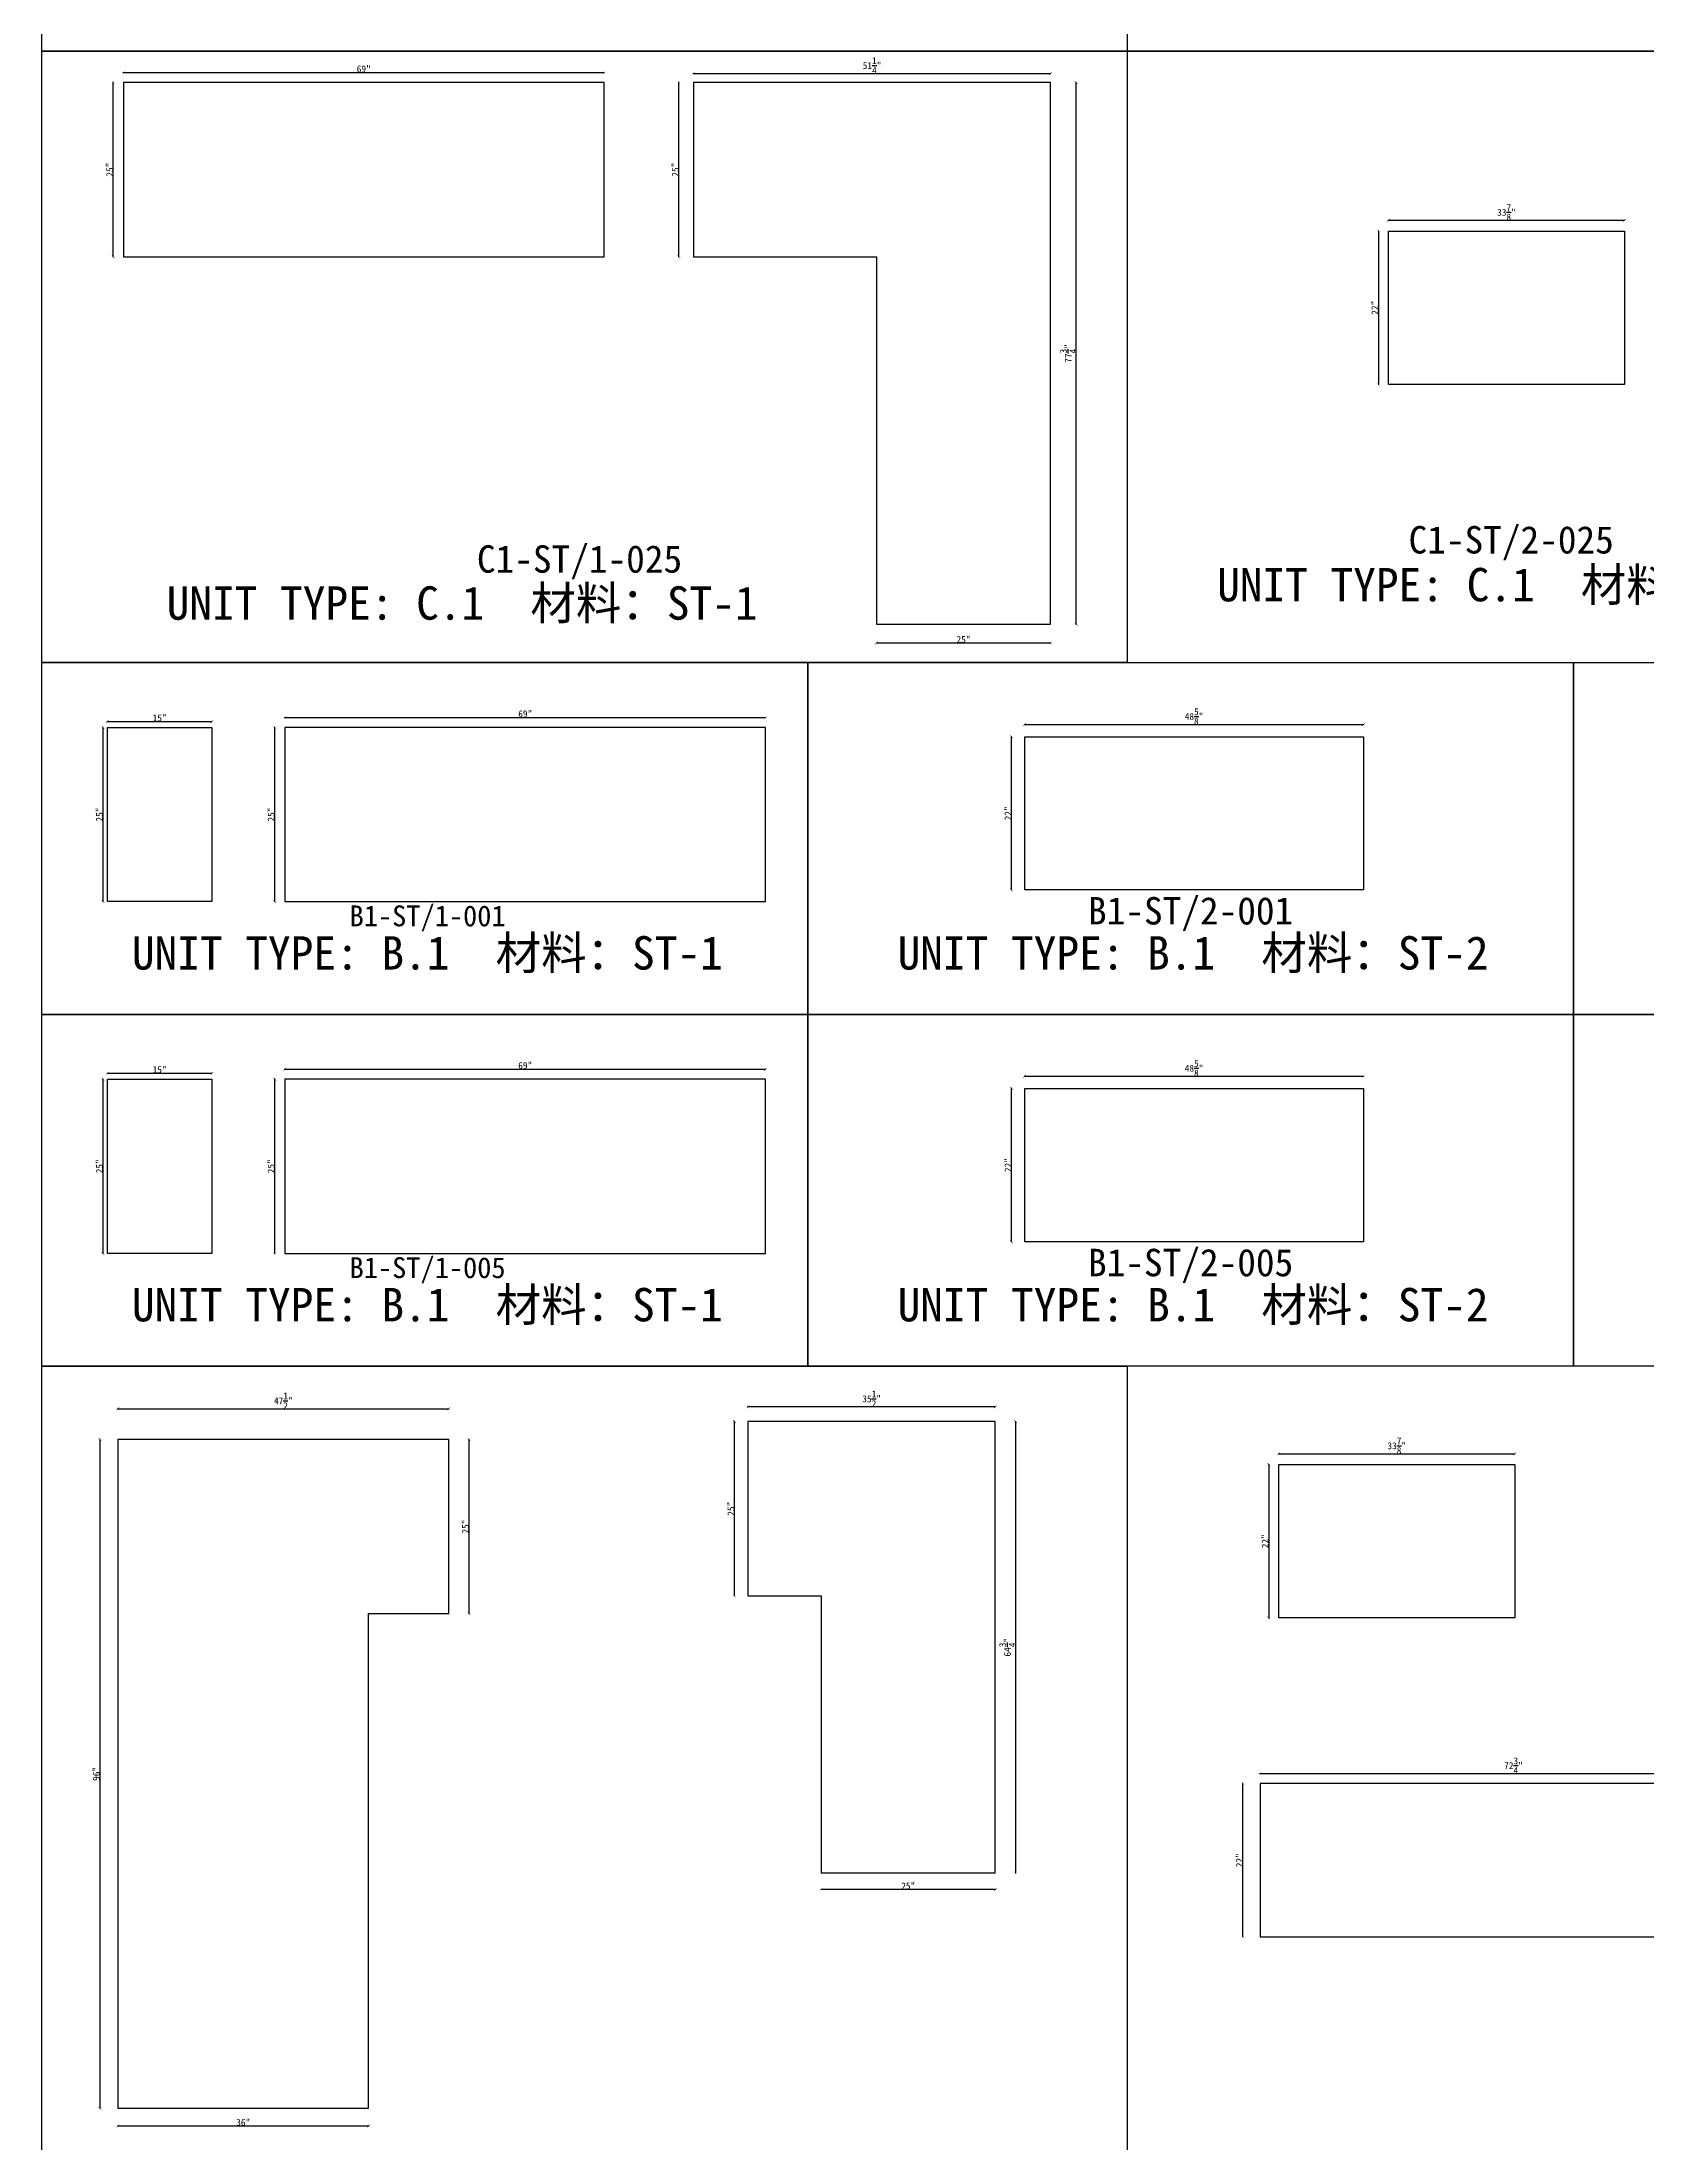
# Model space of a CAD drawing. Header units: millimetres. Extents: x -46966 to 138077, y -48408 to 2116.
# Drawn here: x -20934 to -15086, y -19100 to -11444 of the extents above; entities that cross this region are included whole.
import ezdxf
from ezdxf.enums import TextEntityAlignment as Align

# ---------------------------------------------------------------- set-up
doc = ezdxf.new("R2010")
doc.units = ezdxf.units.MM
doc.layers.add('PART_NUMBER', color=3, linetype='Continuous')
doc.styles.add('样式 1', font='')
doc.styles.get('样式 1').set_extended_font_data('NSimSun')
doc.dimstyles.new('副本 ISO-25', dxfattribs={"dimtxt": 25, "dimasz": 10, "dimexe": 1.5, "dimexo": 0.5, "dimtad": 1, "dimlfac": 0.03937, "dimlunit": 5, "dimtxsty": '样式 1', "dimblk": 'ARCHTICK', "dimcen": 2.5, "dimclrd": 256, "dimclrt": 1, "dimazin": 3, "dimtfac": 1, "dimtmove": 0, "dimatfit": 3, "dimfxlon": 1})

# ---------------------------------------------------------------- blocks, each defined once
blk = doc.blocks.new('_ArchTick')
at = {"color": 0, "linetype": 'ByBlock', "const_width": 0.15}
blk.add_lwpolyline([(-0.5, -0.5), (0.5, 0.5)], dxfattribs=at)
blk = doc.blocks.new('*D460')
at = {"color": 0, "lineweight": -2, "transparency": 16777216}
for p, q in [((-20673, -11592.2), (-20675.5, -11592.2)), ((-20673, -12227.2), (-20675.5, -12227.2))]:
    blk.add_line(p, q, dxfattribs=at)
at = {"lineweight": -2, "transparency": 16777216}
blk.add_line((-20674, -12227.2), (-20674, -11592.2), dxfattribs=at)
at = {"layer": 'Defpoints', "color": 0, "transparency": 16777216}
for p in [(-20674, -11592.2), (-20637, -11592.2), (-20637, -12227.2)]:
    blk.add_point(p, dxfattribs=at)
at = {"lineweight": -2, "transparency": 16777216, "xscale": 10, "yscale": 10, "zscale": 10}
for p, rotation in [((-20674, -11592.2), 90), ((-20674, -12227.2), 270)]:
    blk.add_blockref('_ArchTick', p, dxfattribs=dict(at, rotation=rotation))
at = {"color": 1, "transparency": 16777216, "insert": (-20687.1, -11909.7), "char_height": 25, "attachment_point": 5, "rotation": 90, "style": '样式 1'}
blk.add_mtext('\\A1;25"', dxfattribs=at)
blk = doc.blocks.new('*D461')
at = {"color": 0, "lineweight": -2, "transparency": 16777216}
for p, q in [((-20637, -11556.8), (-20637, -11554.3)), ((-18884.4, -11556.8), (-18884.4, -11554.3))]:
    blk.add_line(p, q, dxfattribs=at)
at = {"lineweight": -2, "transparency": 16777216}
blk.add_line((-20637, -11555.8), (-18884.4, -11555.8), dxfattribs=at)
at = {"layer": 'Defpoints', "color": 0, "transparency": 16777216}
for p in [(-18884.4, -11555.8), (-20637, -11592.2), (-18884.4, -11592.2)]:
    blk.add_point(p, dxfattribs=at)
at = {"lineweight": -2, "transparency": 16777216, "xscale": 10, "yscale": 10, "zscale": 10, "rotation": 180}
blk.add_blockref('_ArchTick', (-20637, -11555.8), dxfattribs=at)
at = {"lineweight": -2, "transparency": 16777216, "xscale": 10, "yscale": 10, "zscale": 10}
blk.add_blockref('_ArchTick', (-18884.4, -11555.8), dxfattribs=at)
at = {"color": 1, "transparency": 16777216, "insert": (-19760.7, -11542.7), "char_height": 25, "attachment_point": 5, "style": '样式 1'}
blk.add_mtext('\\A1;69"', dxfattribs=at)
blk = doc.blocks.new('*D462')
at = {"color": 0, "lineweight": -2, "transparency": 16777216}
for p, q in [((-18558.1, -11560), (-18558.1, -11557.5)), ((-17256.4, -11560), (-17256.4, -11557.5))]:
    blk.add_line(p, q, dxfattribs=at)
at = {"lineweight": -2, "transparency": 16777216}
blk.add_line((-18558.1, -11559), (-17256.4, -11559), dxfattribs=at)
at = {"layer": 'Defpoints', "color": 0, "transparency": 16777216}
for p in [(-17256.4, -11559), (-18558.1, -11592.2), (-17256.4, -11592.2)]:
    blk.add_point(p, dxfattribs=at)
at = {"lineweight": -2, "transparency": 16777216, "xscale": 10, "yscale": 10, "zscale": 10, "rotation": 180}
blk.add_blockref('_ArchTick', (-18558.1, -11559), dxfattribs=at)
at = {"lineweight": -2, "transparency": 16777216, "xscale": 10, "yscale": 10, "zscale": 10}
blk.add_blockref('_ArchTick', (-17256.4, -11559), dxfattribs=at)
at = {"color": 1, "transparency": 16777216, "insert": (-17907.3, -11530), "char_height": 25, "attachment_point": 5, "style": '样式 1'}
blk.add_mtext('\\A1;51{\\H1x;\\S1/4;}"', dxfattribs=at)
blk = doc.blocks.new('*D463')
at = {"color": 0, "lineweight": -2, "transparency": 16777216}
for p, q in [((-18610.6, -11592.2), (-18613.1, -11592.2)), ((-18610.6, -12227.2), (-18613.1, -12227.2))]:
    blk.add_line(p, q, dxfattribs=at)
at = {"lineweight": -2, "transparency": 16777216}
blk.add_line((-18611.6, -12227.2), (-18611.6, -11592.2), dxfattribs=at)
at = {"layer": 'Defpoints', "color": 0, "transparency": 16777216}
for p in [(-18611.6, -11592.2), (-18558.1, -11592.2), (-18558.1, -12227.2)]:
    blk.add_point(p, dxfattribs=at)
at = {"lineweight": -2, "transparency": 16777216, "xscale": 10, "yscale": 10, "zscale": 10}
for p, rotation in [((-18611.6, -11592.2), 90), ((-18611.6, -12227.2), 270)]:
    blk.add_blockref('_ArchTick', p, dxfattribs=dict(at, rotation=rotation))
at = {"color": 1, "transparency": 16777216, "insert": (-18624.7, -11909.7), "char_height": 25, "attachment_point": 5, "rotation": 90, "style": '样式 1'}
blk.add_mtext('\\A1;25"', dxfattribs=at)
blk = doc.blocks.new('*D456')
at = {"color": 0, "lineweight": -2, "transparency": 16777216}
for p, q in [((-17891.4, -13634.4), (-17891.4, -13636.9)), ((-17256.4, -13634.4), (-17256.4, -13636.9))]:
    blk.add_line(p, q, dxfattribs=at)
at = {"lineweight": -2, "transparency": 16777216}
blk.add_line((-17256.4, -13635.4), (-17891.4, -13635.4), dxfattribs=at)
at = {"layer": 'Defpoints', "color": 0, "transparency": 16777216}
for p in [(-17891.4, -13567), (-17256.4, -13567), (-17891.4, -13635.4)]:
    blk.add_point(p, dxfattribs=at)
at = {"lineweight": -2, "transparency": 16777216, "xscale": 10, "yscale": 10, "zscale": 10, "rotation": 180}
blk.add_blockref('_ArchTick', (-17891.4, -13635.4), dxfattribs=at)
at = {"lineweight": -2, "transparency": 16777216, "xscale": 10, "yscale": 10, "zscale": 10}
blk.add_blockref('_ArchTick', (-17256.4, -13635.4), dxfattribs=at)
at = {"color": 1, "transparency": 16777216, "insert": (-17573.9, -13622.3), "char_height": 25, "attachment_point": 5, "style": '样式 1'}
blk.add_mtext('\\A1;25"', dxfattribs=at)
blk = doc.blocks.new('*D457')
at = {"color": 0, "lineweight": -2, "transparency": 16777216}
for p, q in [((-17164.2, -11592.2), (-17161.7, -11592.2)), ((-17164.2, -13567), (-17161.7, -13567))]:
    blk.add_line(p, q, dxfattribs=at)
at = {"lineweight": -2, "transparency": 16777216}
blk.add_line((-17163.2, -13567), (-17163.2, -11592.2), dxfattribs=at)
at = {"layer": 'Defpoints', "color": 0, "transparency": 16777216}
for p in [(-17256.4, -11592.2), (-17163.2, -11592.2), (-17256.4, -13567)]:
    blk.add_point(p, dxfattribs=at)
at = {"lineweight": -2, "transparency": 16777216, "xscale": 10, "yscale": 10, "zscale": 10}
for p, rotation in [((-17163.2, -11592.2), 90), ((-17163.2, -13567), 270)]:
    blk.add_blockref('_ArchTick', p, dxfattribs=dict(at, rotation=rotation))
at = {"color": 1, "transparency": 16777216, "insert": (-17192.3, -12579.6), "char_height": 25, "attachment_point": 5, "rotation": 90, "style": '样式 1'}
blk.add_mtext('\\A1;77{\\H1x;\\S3/4;}"', dxfattribs=at)
blk = doc.blocks.new('*D458')
at = {"color": 0, "lineweight": -2, "transparency": 16777216}
for p, q in [((-16024.5, -12095.3), (-16024.5, -12092.8)), ((-15164.1, -12095.3), (-15164.1, -12092.8))]:
    blk.add_line(p, q, dxfattribs=at)
at = {"lineweight": -2, "transparency": 16777216}
blk.add_line((-16024.5, -12094.3), (-15164.1, -12094.3), dxfattribs=at)
at = {"layer": 'Defpoints', "color": 0, "transparency": 16777216}
for p in [(-15164.1, -12094.3), (-16024.5, -12133.7), (-15164.1, -12133.7)]:
    blk.add_point(p, dxfattribs=at)
at = {"lineweight": -2, "transparency": 16777216, "xscale": 10, "yscale": 10, "zscale": 10, "rotation": 180}
blk.add_blockref('_ArchTick', (-16024.5, -12094.3), dxfattribs=at)
at = {"lineweight": -2, "transparency": 16777216, "xscale": 10, "yscale": 10, "zscale": 10}
blk.add_blockref('_ArchTick', (-15164.1, -12094.3), dxfattribs=at)
at = {"color": 1, "transparency": 16777216, "insert": (-15594.3, -12065.2), "char_height": 25, "attachment_point": 5, "style": '样式 1'}
blk.add_mtext('\\A1;33{\\H1x;\\S7/8;}"', dxfattribs=at)
blk = doc.blocks.new('*D459')
at = {"color": 0, "lineweight": -2, "transparency": 16777216}
for p, q in [((-16060.1, -12133.7), (-16062.6, -12133.7)), ((-16060.1, -12692.5), (-16062.6, -12692.5))]:
    blk.add_line(p, q, dxfattribs=at)
at = {"lineweight": -2, "transparency": 16777216}
blk.add_line((-16061.1, -12133.7), (-16061.1, -12692.5), dxfattribs=at)
at = {"layer": 'Defpoints', "color": 0, "transparency": 16777216}
for p in [(-16024.5, -12133.7), (-16061.1, -12692.5), (-16024.5, -12692.5)]:
    blk.add_point(p, dxfattribs=at)
at = {"lineweight": -2, "transparency": 16777216, "xscale": 10, "yscale": 10, "zscale": 10}
for p, rotation in [((-16061.1, -12133.7), 90), ((-16061.1, -12692.5), 270)]:
    blk.add_blockref('_ArchTick', p, dxfattribs=dict(at, rotation=rotation))
at = {"color": 1, "transparency": 16777216, "insert": (-16074.3, -12413.1), "char_height": 25, "attachment_point": 5, "rotation": 90, "style": '样式 1'}
blk.add_mtext('\\A1;22"', dxfattribs=at)
blk = doc.blocks.new('*D466')
at = {"color": 0, "lineweight": -2, "transparency": 16777216}
for p, q in [((-20710.3, -13943), (-20712.8, -13943)), ((-20710.3, -14578), (-20712.8, -14578))]:
    blk.add_line(p, q, dxfattribs=at)
at = {"lineweight": -2, "transparency": 16777216}
blk.add_line((-20711.3, -14578), (-20711.3, -13943), dxfattribs=at)
at = {"layer": 'Defpoints', "color": 0, "transparency": 16777216}
for p in [(-20711.3, -13943), (-20695.5, -13943), (-20695.5, -14578)]:
    blk.add_point(p, dxfattribs=at)
at = {"lineweight": -2, "transparency": 16777216, "xscale": 10, "yscale": 10, "zscale": 10}
for p, rotation in [((-20711.3, -13943), 90), ((-20711.3, -14578), 270)]:
    blk.add_blockref('_ArchTick', p, dxfattribs=dict(at, rotation=rotation))
at = {"color": 1, "transparency": 16777216, "insert": (-20724.4, -14260.5), "char_height": 25, "attachment_point": 5, "rotation": 90, "style": '样式 1'}
blk.add_mtext('\\A1;25"', dxfattribs=at)
blk = doc.blocks.new('*D467')
at = {"color": 0, "lineweight": -2, "transparency": 16777216}
for p, q in [((-20695.5, -13922.6), (-20695.5, -13920.1)), ((-20314.5, -13922.6), (-20314.5, -13920.1))]:
    blk.add_line(p, q, dxfattribs=at)
at = {"lineweight": -2, "transparency": 16777216}
blk.add_line((-20695.5, -13921.6), (-20314.5, -13921.6), dxfattribs=at)
at = {"layer": 'Defpoints', "color": 0, "transparency": 16777216}
for p in [(-20314.5, -13921.6), (-20695.5, -13943), (-20314.5, -13943)]:
    blk.add_point(p, dxfattribs=at)
at = {"lineweight": -2, "transparency": 16777216, "xscale": 10, "yscale": 10, "zscale": 10, "rotation": 180}
blk.add_blockref('_ArchTick', (-20695.5, -13921.6), dxfattribs=at)
at = {"lineweight": -2, "transparency": 16777216, "xscale": 10, "yscale": 10, "zscale": 10}
blk.add_blockref('_ArchTick', (-20314.5, -13921.6), dxfattribs=at)
at = {"color": 1, "transparency": 16777216, "insert": (-20505, -13908.4), "char_height": 25, "attachment_point": 5, "style": '样式 1'}
blk.add_mtext('\\A1;15"', dxfattribs=at)
blk = doc.blocks.new('*D468')
at = {"color": 0, "lineweight": -2, "transparency": 16777216}
for p, q in [((-20084.2, -13943), (-20086.7, -13943)), ((-20084.2, -14578), (-20086.7, -14578))]:
    blk.add_line(p, q, dxfattribs=at)
at = {"lineweight": -2, "transparency": 16777216}
blk.add_line((-20085.2, -14578), (-20085.2, -13943), dxfattribs=at)
at = {"layer": 'Defpoints', "color": 0, "transparency": 16777216}
for p in [(-20085.2, -13943), (-20048.2, -13943), (-20048.2, -14578)]:
    blk.add_point(p, dxfattribs=at)
at = {"lineweight": -2, "transparency": 16777216, "xscale": 10, "yscale": 10, "zscale": 10}
for p, rotation in [((-20085.2, -13943), 90), ((-20085.2, -14578), 270)]:
    blk.add_blockref('_ArchTick', p, dxfattribs=dict(at, rotation=rotation))
at = {"color": 1, "transparency": 16777216, "insert": (-20098.3, -14260.5), "char_height": 25, "attachment_point": 5, "rotation": 90, "style": '样式 1'}
blk.add_mtext('\\A1;25"', dxfattribs=at)
blk = doc.blocks.new('*D469')
at = {"color": 0, "lineweight": -2, "transparency": 16777216}
for p, q in [((-20048.2, -13907.7), (-20048.2, -13905.2)), ((-18295.6, -13907.7), (-18295.6, -13905.2))]:
    blk.add_line(p, q, dxfattribs=at)
at = {"lineweight": -2, "transparency": 16777216}
blk.add_line((-20048.2, -13906.7), (-18295.6, -13906.7), dxfattribs=at)
at = {"layer": 'Defpoints', "color": 0, "transparency": 16777216}
for p in [(-18295.6, -13906.7), (-20048.2, -13943), (-18295.6, -13943)]:
    blk.add_point(p, dxfattribs=at)
at = {"lineweight": -2, "transparency": 16777216, "xscale": 10, "yscale": 10, "zscale": 10, "rotation": 180}
blk.add_blockref('_ArchTick', (-20048.2, -13906.7), dxfattribs=at)
at = {"lineweight": -2, "transparency": 16777216, "xscale": 10, "yscale": 10, "zscale": 10}
blk.add_blockref('_ArchTick', (-18295.6, -13906.7), dxfattribs=at)
at = {"color": 1, "transparency": 16777216, "insert": (-19171.9, -13893.5), "char_height": 25, "attachment_point": 5, "style": '样式 1'}
blk.add_mtext('\\A1;69"', dxfattribs=at)
blk = doc.blocks.new('*D470')
at = {"color": 0, "lineweight": -2, "transparency": 16777216}
for p, q in [((-17350.9, -13933.3), (-17350.9, -13930.8)), ((-16115.8, -13933.3), (-16115.8, -13930.8))]:
    blk.add_line(p, q, dxfattribs=at)
at = {"lineweight": -2, "transparency": 16777216}
blk.add_line((-17350.9, -13932.3), (-16115.8, -13932.3), dxfattribs=at)
at = {"layer": 'Defpoints', "color": 0, "transparency": 16777216}
for p in [(-16115.8, -13932.3), (-17350.9, -13976.8), (-16115.8, -13976.8)]:
    blk.add_point(p, dxfattribs=at)
at = {"lineweight": -2, "transparency": 16777216, "xscale": 10, "yscale": 10, "zscale": 10, "rotation": 180}
blk.add_blockref('_ArchTick', (-17350.9, -13932.3), dxfattribs=at)
at = {"lineweight": -2, "transparency": 16777216, "xscale": 10, "yscale": 10, "zscale": 10}
blk.add_blockref('_ArchTick', (-16115.8, -13932.3), dxfattribs=at)
at = {"color": 1, "transparency": 16777216, "insert": (-16733.3, -13903.2), "char_height": 25, "attachment_point": 5, "style": '样式 1'}
blk.add_mtext('\\A1;48{\\H1x;\\S5/8;}"', dxfattribs=at)
blk = doc.blocks.new('*D471')
at = {"color": 0, "lineweight": -2, "transparency": 16777216}
for p, q in [((-17397.6, -13976.8), (-17400.1, -13976.8)), ((-17397.6, -14535.6), (-17400.1, -14535.6))]:
    blk.add_line(p, q, dxfattribs=at)
at = {"lineweight": -2, "transparency": 16777216}
blk.add_line((-17398.6, -14535.6), (-17398.6, -13976.8), dxfattribs=at)
at = {"layer": 'Defpoints', "color": 0, "transparency": 16777216}
for p in [(-17398.6, -13976.8), (-17350.9, -13976.8), (-17350.9, -14535.6)]:
    blk.add_point(p, dxfattribs=at)
at = {"lineweight": -2, "transparency": 16777216, "xscale": 10, "yscale": 10, "zscale": 10}
for p, rotation in [((-17398.6, -13976.8), 90), ((-17398.6, -14535.6), 270)]:
    blk.add_blockref('_ArchTick', p, dxfattribs=dict(at, rotation=rotation))
at = {"color": 1, "transparency": 16777216, "insert": (-17411.8, -14256.2), "char_height": 25, "attachment_point": 5, "rotation": 90, "style": '样式 1'}
blk.add_mtext('\\A1;22"', dxfattribs=at)
blk = doc.blocks.new('*D474')
at = {"color": 0, "lineweight": -2, "transparency": 16777216}
for p, q in [((-20710.3, -15225.4), (-20712.8, -15225.4)), ((-20710.3, -15860.4), (-20712.8, -15860.4))]:
    blk.add_line(p, q, dxfattribs=at)
at = {"lineweight": -2, "transparency": 16777216}
blk.add_line((-20711.3, -15860.4), (-20711.3, -15225.4), dxfattribs=at)
at = {"layer": 'Defpoints', "color": 0, "transparency": 16777216}
for p in [(-20711.3, -15225.4), (-20695.5, -15225.4), (-20695.5, -15860.4)]:
    blk.add_point(p, dxfattribs=at)
at = {"lineweight": -2, "transparency": 16777216, "xscale": 10, "yscale": 10, "zscale": 10}
for p, rotation in [((-20711.3, -15225.4), 90), ((-20711.3, -15860.4), 270)]:
    blk.add_blockref('_ArchTick', p, dxfattribs=dict(at, rotation=rotation))
at = {"color": 1, "transparency": 16777216, "insert": (-20724.4, -15542.9), "char_height": 25, "attachment_point": 5, "rotation": 90, "style": '样式 1'}
blk.add_mtext('\\A1;25"', dxfattribs=at)
blk = doc.blocks.new('*D475')
at = {"color": 0, "lineweight": -2, "transparency": 16777216}
for p, q in [((-20695.5, -15205), (-20695.5, -15202.5)), ((-20314.5, -15205), (-20314.5, -15202.5))]:
    blk.add_line(p, q, dxfattribs=at)
at = {"lineweight": -2, "transparency": 16777216}
blk.add_line((-20695.5, -15204), (-20314.5, -15204), dxfattribs=at)
at = {"layer": 'Defpoints', "color": 0, "transparency": 16777216}
for p in [(-20695.5, -15225.4), (-20314.5, -15204), (-20314.5, -15225.4)]:
    blk.add_point(p, dxfattribs=at)
at = {"lineweight": -2, "transparency": 16777216, "xscale": 10, "yscale": 10, "zscale": 10, "rotation": 180}
blk.add_blockref('_ArchTick', (-20695.5, -15204), dxfattribs=at)
at = {"lineweight": -2, "transparency": 16777216, "xscale": 10, "yscale": 10, "zscale": 10}
blk.add_blockref('_ArchTick', (-20314.5, -15204), dxfattribs=at)
at = {"color": 1, "transparency": 16777216, "insert": (-20505, -15190.8), "char_height": 25, "attachment_point": 5, "style": '样式 1'}
blk.add_mtext('\\A1;15"', dxfattribs=at)
blk = doc.blocks.new('*D476')
at = {"color": 0, "lineweight": -2, "transparency": 16777216}
for p, q in [((-20084.2, -15225.4), (-20086.7, -15225.4)), ((-20084.2, -15860.4), (-20086.7, -15860.4))]:
    blk.add_line(p, q, dxfattribs=at)
at = {"lineweight": -2, "transparency": 16777216}
blk.add_line((-20085.2, -15860.4), (-20085.2, -15225.4), dxfattribs=at)
at = {"layer": 'Defpoints', "color": 0, "transparency": 16777216}
for p in [(-20085.2, -15225.4), (-20048.2, -15225.4), (-20048.2, -15860.4)]:
    blk.add_point(p, dxfattribs=at)
at = {"lineweight": -2, "transparency": 16777216, "xscale": 10, "yscale": 10, "zscale": 10}
for p, rotation in [((-20085.2, -15225.4), 90), ((-20085.2, -15860.4), 270)]:
    blk.add_blockref('_ArchTick', p, dxfattribs=dict(at, rotation=rotation))
at = {"color": 1, "transparency": 16777216, "insert": (-20098.3, -15542.9), "char_height": 25, "attachment_point": 5, "rotation": 90, "style": '样式 1'}
blk.add_mtext('\\A1;25"', dxfattribs=at)
blk = doc.blocks.new('*D477')
at = {"color": 0, "lineweight": -2, "transparency": 16777216}
for p, q in [((-20048.2, -15190.1), (-20048.2, -15187.6)), ((-18295.6, -15190.1), (-18295.6, -15187.6))]:
    blk.add_line(p, q, dxfattribs=at)
at = {"lineweight": -2, "transparency": 16777216}
blk.add_line((-20048.2, -15189.1), (-18295.6, -15189.1), dxfattribs=at)
at = {"layer": 'Defpoints', "color": 0, "transparency": 16777216}
for p in [(-20048.2, -15225.4), (-18295.6, -15189.1), (-18295.6, -15225.4)]:
    blk.add_point(p, dxfattribs=at)
at = {"lineweight": -2, "transparency": 16777216, "xscale": 10, "yscale": 10, "zscale": 10, "rotation": 180}
blk.add_blockref('_ArchTick', (-20048.2, -15189.1), dxfattribs=at)
at = {"lineweight": -2, "transparency": 16777216, "xscale": 10, "yscale": 10, "zscale": 10}
blk.add_blockref('_ArchTick', (-18295.6, -15189.1), dxfattribs=at)
at = {"color": 1, "transparency": 16777216, "insert": (-19171.9, -15175.9), "char_height": 25, "attachment_point": 5, "style": '样式 1'}
blk.add_mtext('\\A1;69"', dxfattribs=at)
blk = doc.blocks.new('*D478')
at = {"color": 0, "lineweight": -2, "transparency": 16777216}
for p, q in [((-17350.9, -15215.7), (-17350.9, -15213.2)), ((-16115.8, -15215.7), (-16115.8, -15213.2))]:
    blk.add_line(p, q, dxfattribs=at)
at = {"lineweight": -2, "transparency": 16777216}
blk.add_line((-17350.9, -15214.7), (-16115.8, -15214.7), dxfattribs=at)
at = {"layer": 'Defpoints', "color": 0, "transparency": 16777216}
for p in [(-16115.8, -15214.7), (-17350.9, -15259.2), (-16115.8, -15259.2)]:
    blk.add_point(p, dxfattribs=at)
at = {"lineweight": -2, "transparency": 16777216, "xscale": 10, "yscale": 10, "zscale": 10, "rotation": 180}
blk.add_blockref('_ArchTick', (-17350.9, -15214.7), dxfattribs=at)
at = {"lineweight": -2, "transparency": 16777216, "xscale": 10, "yscale": 10, "zscale": 10}
blk.add_blockref('_ArchTick', (-16115.8, -15214.7), dxfattribs=at)
at = {"color": 1, "transparency": 16777216, "insert": (-16733.3, -15185.6), "char_height": 25, "attachment_point": 5, "style": '样式 1'}
blk.add_mtext('\\A1;48{\\H1x;\\S5/8;}"', dxfattribs=at)
blk = doc.blocks.new('*D479')
at = {"color": 0, "lineweight": -2, "transparency": 16777216}
for p, q in [((-17397.6, -15259.2), (-17400.1, -15259.2)), ((-17397.6, -15818), (-17400.1, -15818))]:
    blk.add_line(p, q, dxfattribs=at)
at = {"lineweight": -2, "transparency": 16777216}
blk.add_line((-17398.6, -15818), (-17398.6, -15259.2), dxfattribs=at)
at = {"layer": 'Defpoints', "color": 0, "transparency": 16777216}
for p in [(-17398.6, -15259.2), (-17350.9, -15259.2), (-17350.9, -15818)]:
    blk.add_point(p, dxfattribs=at)
at = {"lineweight": -2, "transparency": 16777216, "xscale": 10, "yscale": 10, "zscale": 10}
for p, rotation in [((-17398.6, -15259.2), 90), ((-17398.6, -15818), 270)]:
    blk.add_blockref('_ArchTick', p, dxfattribs=dict(at, rotation=rotation))
at = {"color": 1, "transparency": 16777216, "insert": (-17411.8, -15538.6), "char_height": 25, "attachment_point": 5, "rotation": 90, "style": '样式 1'}
blk.add_mtext('\\A1;22"', dxfattribs=at)
blk = doc.blocks.new('*D482')
at = {"color": 0, "lineweight": -2, "transparency": 16777216}
for p, q in [((-18359.8, -16420.7), (-18359.8, -16418.2)), ((-17458.1, -16420.7), (-17458.1, -16418.2))]:
    blk.add_line(p, q, dxfattribs=at)
at = {"lineweight": -2, "transparency": 16777216}
blk.add_line((-17458.1, -16419.7), (-18359.8, -16419.7), dxfattribs=at)
at = {"layer": 'Defpoints', "color": 0, "transparency": 16777216}
for p in [(-18359.8, -16419.7), (-18359.8, -16473.7), (-17458.1, -16473.7)]:
    blk.add_point(p, dxfattribs=at)
at = {"lineweight": -2, "transparency": 16777216, "xscale": 10, "yscale": 10, "zscale": 10, "rotation": 180}
blk.add_blockref('_ArchTick', (-18359.8, -16419.7), dxfattribs=at)
at = {"lineweight": -2, "transparency": 16777216, "xscale": 10, "yscale": 10, "zscale": 10}
blk.add_blockref('_ArchTick', (-17458.1, -16419.7), dxfattribs=at)
at = {"color": 1, "transparency": 16777216, "insert": (-17908.9, -16390.7), "char_height": 25, "attachment_point": 5, "style": '样式 1'}
blk.add_mtext('\\A1;35{\\H1x;\\S1/2;}"', dxfattribs=at)
blk = doc.blocks.new('*D483')
at = {"color": 0, "lineweight": -2, "transparency": 16777216}
for p, q in [((-17385.6, -16473.7), (-17383.1, -16473.7)), ((-17385.6, -18118.3), (-17383.1, -18118.3))]:
    blk.add_line(p, q, dxfattribs=at)
at = {"lineweight": -2, "transparency": 16777216}
blk.add_line((-17384.6, -16473.7), (-17384.6, -18118.3), dxfattribs=at)
at = {"layer": 'Defpoints', "color": 0, "transparency": 16777216}
for p in [(-17458.1, -16473.7), (-17458.1, -18118.3), (-17384.6, -18118.3)]:
    blk.add_point(p, dxfattribs=at)
at = {"lineweight": -2, "transparency": 16777216, "xscale": 10, "yscale": 10, "zscale": 10}
for p, rotation in [((-17384.6, -16473.7), 90), ((-17384.6, -18118.3), 270)]:
    blk.add_blockref('_ArchTick', p, dxfattribs=dict(at, rotation=rotation))
at = {"color": 1, "transparency": 16777216, "insert": (-17413.7, -17296), "char_height": 25, "attachment_point": 5, "rotation": 90, "style": '样式 1'}
blk.add_mtext('\\A1;64{\\H1x;\\S3/4;}"', dxfattribs=at)
blk = doc.blocks.new('*D484')
at = {"color": 0, "lineweight": -2, "transparency": 16777216}
for p, q in [((-18093.1, -18178.6), (-18093.1, -18181.1)), ((-17458.1, -18178.6), (-17458.1, -18181.1))]:
    blk.add_line(p, q, dxfattribs=at)
at = {"lineweight": -2, "transparency": 16777216}
blk.add_line((-17458.1, -18179.6), (-18093.1, -18179.6), dxfattribs=at)
at = {"layer": 'Defpoints', "color": 0, "transparency": 16777216}
for p in [(-18093.1, -18118.3), (-17458.1, -18118.3), (-18093.1, -18179.6)]:
    blk.add_point(p, dxfattribs=at)
at = {"lineweight": -2, "transparency": 16777216, "xscale": 10, "yscale": 10, "zscale": 10, "rotation": 180}
blk.add_blockref('_ArchTick', (-18093.1, -18179.6), dxfattribs=at)
at = {"lineweight": -2, "transparency": 16777216, "xscale": 10, "yscale": 10, "zscale": 10}
blk.add_blockref('_ArchTick', (-17458.1, -18179.6), dxfattribs=at)
at = {"color": 1, "transparency": 16777216, "insert": (-17775.6, -18166.5), "char_height": 25, "attachment_point": 5, "style": '样式 1'}
blk.add_mtext('\\A1;25"', dxfattribs=at)
blk = doc.blocks.new('*D485')
at = {"color": 0, "lineweight": -2, "transparency": 16777216}
for p, q in [((-18407.8, -16473.7), (-18410.3, -16473.7)), ((-18407.8, -17108.7), (-18410.3, -17108.7))]:
    blk.add_line(p, q, dxfattribs=at)
at = {"lineweight": -2, "transparency": 16777216}
blk.add_line((-18408.8, -17108.7), (-18408.8, -16473.7), dxfattribs=at)
at = {"layer": 'Defpoints', "color": 0, "transparency": 16777216}
for p in [(-18408.8, -16473.7), (-18359.8, -16473.7), (-18359.8, -17108.7)]:
    blk.add_point(p, dxfattribs=at)
at = {"lineweight": -2, "transparency": 16777216, "xscale": 10, "yscale": 10, "zscale": 10}
for p, rotation in [((-18408.8, -16473.7), 90), ((-18408.8, -17108.7), 270)]:
    blk.add_blockref('_ArchTick', p, dxfattribs=dict(at, rotation=rotation))
at = {"color": 1, "transparency": 16777216, "insert": (-18421.9, -16791.2), "char_height": 25, "attachment_point": 5, "rotation": 90, "style": '样式 1'}
blk.add_mtext('\\A1;25"', dxfattribs=at)
blk = doc.blocks.new('*D486')
at = {"color": 0, "lineweight": -2, "transparency": 16777216}
for p, q in [((-20657.3, -16427.9), (-20657.3, -16425.4)), ((-19450.8, -16427.9), (-19450.8, -16425.4))]:
    blk.add_line(p, q, dxfattribs=at)
at = {"lineweight": -2, "transparency": 16777216}
blk.add_line((-20657.3, -16426.9), (-19450.8, -16426.9), dxfattribs=at)
at = {"layer": 'Defpoints', "color": 0, "transparency": 16777216}
for p in [(-19450.8, -16426.9), (-20657.3, -16538.6), (-19450.8, -16538.6)]:
    blk.add_point(p, dxfattribs=at)
at = {"lineweight": -2, "transparency": 16777216, "xscale": 10, "yscale": 10, "zscale": 10, "rotation": 180}
blk.add_blockref('_ArchTick', (-20657.3, -16426.9), dxfattribs=at)
at = {"lineweight": -2, "transparency": 16777216, "xscale": 10, "yscale": 10, "zscale": 10}
blk.add_blockref('_ArchTick', (-19450.8, -16426.9), dxfattribs=at)
at = {"color": 1, "transparency": 16777216, "insert": (-20054, -16397.9), "char_height": 25, "attachment_point": 5, "style": '样式 1'}
blk.add_mtext('\\A1;47{\\H1x;\\S1/2;}"', dxfattribs=at)
blk = doc.blocks.new('*D487')
at = {"color": 0, "lineweight": -2, "transparency": 16777216}
for p, q in [((-20721.5, -16538.6), (-20724, -16538.6)), ((-20721.5, -18977), (-20724, -18977))]:
    blk.add_line(p, q, dxfattribs=at)
at = {"lineweight": -2, "transparency": 16777216}
blk.add_line((-20722.5, -16538.6), (-20722.5, -18977), dxfattribs=at)
at = {"layer": 'Defpoints', "color": 0, "transparency": 16777216}
for p in [(-20657.3, -16538.6), (-20722.5, -18977), (-20657.3, -18977)]:
    blk.add_point(p, dxfattribs=at)
at = {"lineweight": -2, "transparency": 16777216, "xscale": 10, "yscale": 10, "zscale": 10}
for p, rotation in [((-20722.5, -16538.6), 90), ((-20722.5, -18977), 270)]:
    blk.add_blockref('_ArchTick', p, dxfattribs=dict(at, rotation=rotation))
at = {"color": 1, "transparency": 16777216, "insert": (-20735.7, -17757.8), "char_height": 25, "attachment_point": 5, "rotation": 90, "style": '样式 1'}
blk.add_mtext('\\A1;96"', dxfattribs=at)
blk = doc.blocks.new('*D488')
at = {"color": 0, "lineweight": -2, "transparency": 16777216}
for p, q in [((-20657.3, -19040.2), (-20657.3, -19042.7)), ((-19742.9, -19040.2), (-19742.9, -19042.7))]:
    blk.add_line(p, q, dxfattribs=at)
at = {"lineweight": -2, "transparency": 16777216}
blk.add_line((-20657.3, -19041.2), (-19742.9, -19041.2), dxfattribs=at)
at = {"layer": 'Defpoints', "color": 0, "transparency": 16777216}
for p in [(-20657.3, -18977), (-19742.9, -18977), (-19742.9, -19041.2)]:
    blk.add_point(p, dxfattribs=at)
at = {"lineweight": -2, "transparency": 16777216, "xscale": 10, "yscale": 10, "zscale": 10, "rotation": 180}
blk.add_blockref('_ArchTick', (-20657.3, -19041.2), dxfattribs=at)
at = {"lineweight": -2, "transparency": 16777216, "xscale": 10, "yscale": 10, "zscale": 10}
blk.add_blockref('_ArchTick', (-19742.9, -19041.2), dxfattribs=at)
at = {"color": 1, "transparency": 16777216, "insert": (-20200.1, -19028.1), "char_height": 25, "attachment_point": 5, "style": '样式 1'}
blk.add_mtext('\\A1;36"', dxfattribs=at)
blk = doc.blocks.new('*D489')
at = {"color": 0, "lineweight": -2, "transparency": 16777216}
for p, q in [((-19377.8, -16538.6), (-19375.3, -16538.6)), ((-19377.8, -17173.6), (-19375.3, -17173.6))]:
    blk.add_line(p, q, dxfattribs=at)
at = {"lineweight": -2, "transparency": 16777216}
blk.add_line((-19376.8, -17173.6), (-19376.8, -16538.6), dxfattribs=at)
at = {"layer": 'Defpoints', "color": 0, "transparency": 16777216}
for p in [(-19450.8, -16538.6), (-19376.8, -16538.6), (-19450.8, -17173.6)]:
    blk.add_point(p, dxfattribs=at)
at = {"lineweight": -2, "transparency": 16777216, "xscale": 10, "yscale": 10, "zscale": 10}
for p, rotation in [((-19376.8, -16538.6), 90), ((-19376.8, -17173.6), 270)]:
    blk.add_blockref('_ArchTick', p, dxfattribs=dict(at, rotation=rotation))
at = {"color": 1, "transparency": 16777216, "insert": (-19389.9, -16856.1), "char_height": 25, "attachment_point": 5, "rotation": 90, "style": '样式 1'}
blk.add_mtext('\\A1;25"', dxfattribs=at)
blk = doc.blocks.new('*D490')
at = {"color": 0, "lineweight": -2, "transparency": 16777216}
for p, q in [((-16424.6, -16591.9), (-16424.6, -16589.4)), ((-15564.2, -16591.9), (-15564.2, -16589.4))]:
    blk.add_line(p, q, dxfattribs=at)
at = {"lineweight": -2, "transparency": 16777216}
blk.add_line((-16424.6, -16590.9), (-15564.2, -16590.9), dxfattribs=at)
at = {"layer": 'Defpoints', "color": 0, "transparency": 16777216}
for p in [(-15564.2, -16590.9), (-16424.6, -16630.3), (-15564.2, -16630.3)]:
    blk.add_point(p, dxfattribs=at)
at = {"lineweight": -2, "transparency": 16777216, "xscale": 10, "yscale": 10, "zscale": 10, "rotation": 180}
blk.add_blockref('_ArchTick', (-16424.6, -16590.9), dxfattribs=at)
at = {"lineweight": -2, "transparency": 16777216, "xscale": 10, "yscale": 10, "zscale": 10}
blk.add_blockref('_ArchTick', (-15564.2, -16590.9), dxfattribs=at)
at = {"color": 1, "transparency": 16777216, "insert": (-15994.4, -16561.8), "char_height": 25, "attachment_point": 5, "style": '样式 1'}
blk.add_mtext('\\A1;33{\\H1x;\\S7/8;}"', dxfattribs=at)
blk = doc.blocks.new('*D491')
at = {"color": 0, "lineweight": -2, "transparency": 16777216}
for p, q in [((-16460.2, -16630.3), (-16462.7, -16630.3)), ((-16460.2, -17189.1), (-16462.7, -17189.1))]:
    blk.add_line(p, q, dxfattribs=at)
at = {"lineweight": -2, "transparency": 16777216}
blk.add_line((-16461.2, -16630.3), (-16461.2, -17189.1), dxfattribs=at)
at = {"layer": 'Defpoints', "color": 0, "transparency": 16777216}
for p in [(-16424.6, -16630.3), (-16461.2, -17189.1), (-16424.6, -17189.1)]:
    blk.add_point(p, dxfattribs=at)
at = {"lineweight": -2, "transparency": 16777216, "xscale": 10, "yscale": 10, "zscale": 10}
for p, rotation in [((-16461.2, -16630.3), 90), ((-16461.2, -17189.1), 270)]:
    blk.add_blockref('_ArchTick', p, dxfattribs=dict(at, rotation=rotation))
at = {"color": 1, "transparency": 16777216, "insert": (-16474.4, -16909.7), "char_height": 25, "attachment_point": 5, "rotation": 90, "style": '样式 1'}
blk.add_mtext('\\A1;22"', dxfattribs=at)
blk = doc.blocks.new('*D492')
at = {"color": 0, "lineweight": -2, "transparency": 16777216}
for p, q in [((-16492.5, -17757.7), (-16492.5, -17755.2)), ((-14644.6, -17757.7), (-14644.6, -17755.2))]:
    blk.add_line(p, q, dxfattribs=at)
at = {"lineweight": -2, "transparency": 16777216}
blk.add_line((-16492.5, -17756.7), (-14644.6, -17756.7), dxfattribs=at)
at = {"layer": 'Defpoints', "color": 0, "transparency": 16777216}
for p in [(-14644.6, -17756.7), (-16492.5, -17793.2), (-14644.6, -17793.2)]:
    blk.add_point(p, dxfattribs=at)
at = {"lineweight": -2, "transparency": 16777216, "xscale": 10, "yscale": 10, "zscale": 10, "rotation": 180}
blk.add_blockref('_ArchTick', (-16492.5, -17756.7), dxfattribs=at)
at = {"lineweight": -2, "transparency": 16777216, "xscale": 10, "yscale": 10, "zscale": 10}
blk.add_blockref('_ArchTick', (-14644.6, -17756.7), dxfattribs=at)
at = {"color": 1, "transparency": 16777216, "insert": (-15568.6, -17727.7), "char_height": 25, "attachment_point": 5, "style": '样式 1'}
blk.add_mtext('\\A1;72{\\H1x;\\S3/4;}"', dxfattribs=at)
blk = doc.blocks.new('*D493')
at = {"color": 0, "lineweight": -2, "transparency": 16777216}
for p, q in [((-16554.2, -17793.2), (-16556.7, -17793.2)), ((-16554.2, -18352), (-16556.7, -18352))]:
    blk.add_line(p, q, dxfattribs=at)
at = {"lineweight": -2, "transparency": 16777216}
blk.add_line((-16555.2, -18352), (-16555.2, -17793.2), dxfattribs=at)
at = {"layer": 'Defpoints', "color": 0, "transparency": 16777216}
for p in [(-16555.2, -17793.2), (-16492.5, -17793.2), (-16492.5, -18352)]:
    blk.add_point(p, dxfattribs=at)
at = {"lineweight": -2, "transparency": 16777216, "xscale": 10, "yscale": 10, "zscale": 10}
for p, rotation in [((-16555.2, -17793.2), 90), ((-16555.2, -18352), 270)]:
    blk.add_blockref('_ArchTick', p, dxfattribs=dict(at, rotation=rotation))
at = {"color": 1, "transparency": 16777216, "insert": (-16568.3, -18072.6), "char_height": 25, "attachment_point": 5, "rotation": 90, "style": '样式 1'}
blk.add_mtext('\\A1;22"', dxfattribs=at)

msp = doc.modelspace()

# ---------------------------------------------------------------- linework, layer by layer
at = {"color": 1}
for points in [[(-20933.783, -9247.677), (-16976.902, -9247.677), (-16976.902, -11477.244), (-20933.783, -11477.244)], [(-16976.902, -11477.244), (-14185.027, -11477.244), (-14185.027, -9247.677), (-16976.902, -9247.677)], [(-20933.783, -11477.244), (-16976.902, -11477.244), (-16976.902, -13706.811), (-20933.783, -13706.811)], [(-16976.902, -13706.811), (-14185.027, -13706.811), (-14185.027, -11477.244), (-16976.902, -11477.244)], [(-20933.783, -13706.811), (-18141.909, -13706.811), (-18141.909, -14989.209), (-20933.783, -14989.209)], [(-18141.909, -13706.811), (-15350.034, -13706.811), (-15350.034, -14989.209), (-18141.909, -14989.209)], [(-15350.034, -13706.811), (-12558.16, -13706.811), (-12558.16, -14989.209), (-15350.034, -14989.209)], [(-20933.783, -14989.209), (-18141.909, -14989.209), (-18141.909, -16271.606), (-20933.783, -16271.606)], [(-18141.909, -14989.209), (-15350.034, -14989.209), (-15350.034, -16271.606), (-18141.909, -16271.606)], [(-15350.034, -14989.209), (-12558.16, -14989.209), (-12558.16, -16271.606), (-15350.034, -16271.606)], [(-20933.783, -16271.606), (-16976.902, -16271.606), (-16976.902, -19553.663), (-20933.783, -19553.663)], [(-16976.902, -19553.663), (-14185.027, -19553.663), (-14185.027, -16271.606), (-16976.902, -16271.606)]]:
    msp.add_lwpolyline(points, close=True, dxfattribs=at)
for points in [[(-20637.032, -12227.17), (-18884.432, -12227.17), (-18884.432, -11592.17), (-20637.032, -11592.17)], [(-17256.387, -11592.17), (-18558.137, -11592.17), (-18558.137, -12227.17), (-17891.387, -12227.17), (-17891.387, -13567.02), (-17256.387, -13567.02)], [(-16024.503, -12133.712), (-15164.078, -12133.712), (-15164.078, -12692.512), (-16024.503, -12692.512)], [(-20695.51, -14578.001), (-20695.51, -13943.001), (-20314.51, -13943.001), (-20314.51, -14578.001)], [(-20048.241, -14578.001), (-18295.641, -14578.001), (-18295.641, -13943.001), (-20048.241, -13943.001)], [(-17350.869, -13976.789), (-16115.794, -13976.789), (-16115.794, -14535.589), (-17350.869, -14535.589)], [(-20695.51, -15860.398), (-20695.51, -15225.398), (-20314.51, -15225.398), (-20314.51, -15860.398)], [(-20048.241, -15860.398), (-18295.641, -15860.398), (-18295.641, -15225.398), (-20048.241, -15225.398)], [(-17350.869, -15259.187), (-16115.794, -15259.187), (-16115.794, -15817.987), (-17350.869, -15817.987)], [(-17458.077, -16473.683), (-18359.777, -16473.683), (-18359.777, -17108.683), (-18093.077, -17108.683), (-18093.077, -18118.333), (-17458.077, -18118.333)], [(-19742.893, -17173.64), (-19450.793, -17173.64), (-19450.793, -16538.64), (-20657.293, -16538.64), (-20657.293, -18977.04), (-19742.893, -18977.04)], [(-16424.584, -16630.314), (-15564.159, -16630.314), (-15564.159, -17189.114), (-16424.584, -17189.114)], [(-14644.631, -17793.21), (-16492.481, -17793.21), (-16492.481, -18352.01), (-14644.631, -18352.01)]]:
    msp.add_lwpolyline(points, close=True)

# ---------------------------------------------------------------- texts
at = {"style": '样式 1'}
for s, p in [('UNIT TYPE: C.1', (-16649.274, -13483.316)), ('材料：ST-2', (-15322.993, -13483.316)), ('UNIT TYPE: C.1', (-20479.36, -13550.269)), ('材料：ST-1', (-19153.079, -13550.269)), ('材料：ST-1', (-19279.874, -14825.704)), ('材料：ST-2', (-16488, -14825.704)), ('UNIT TYPE: B.1', (-20606.155, -14825.704)), ('UNIT TYPE: B.1', (-17814.281, -14825.704)), ('UNIT TYPE: B.1', (-20606.155, -16108.102)), ('材料：ST-1', (-19279.874, -16108.102)), ('UNIT TYPE: B.1', (-17814.281, -16108.102)), ('材料：ST-2', (-16488, -16108.102))]:
    msp.add_text(s, height=121.5865, dxfattribs=at).set_placement(p)
at = {"layer": 'PART_NUMBER', "color": 3, "style": '样式 1'}
for s, height, p in [('C1-ST/2-025', 100, (-15577.038, -13258.98)), ('C1-ST/1-025', 100, (-18973.92, -13328.98)), ('B1-ST/1-001', 76, (-19527.816, -14630.057)), ('B1-ST/2-001', 100, (-16745.899, -14611.378)), ('B1-ST/2-005', 100, (-16745.899, -15893.776)), ('B1-ST/1-005', 76, (-19527.816, -15912.455))]:
    msp.add_text(s, height=height, dxfattribs=at).set_placement(p, align=Align.MIDDLE_CENTER)

# ---------------------------------------------------------------- dimensions: what is measured, and where the dimension line sits
for base, p1, p2, picture, middle in [((-18884.432, -11555.84), (-20637.032, -11592.17), (-18884.432, -11592.17), '*D461', (-19760.732, -11542.715)), ((-17256.387, -11559.038), (-18558.137, -11592.17), (-17256.387, -11592.17), '*D462', (-17907.262, -11530.014)), ((-15164.078, -12094.285), (-16024.503, -12133.712), (-15164.078, -12133.712), '*D458', (-15594.29, -12065.192)), ((-17891.387, -13635.436), (-17256.387, -13567.02), (-17891.387, -13567.02), '*D456', (-17573.887, -13622.311)), ((-20314.51, -13921.566), (-20695.51, -13943.001), (-20314.51, -13943.001), '*D467', (-20505.01, -13908.441)), ((-18295.641, -13906.67), (-20048.241, -13943.001), (-18295.641, -13943.001), '*D469', (-19171.941, -13893.545)), ((-16115.794, -13932.261), (-17350.869, -13976.789), (-16115.794, -13976.789), '*D470', (-16733.331, -13903.168)), ((-16115.794, -15214.659), (-17350.869, -15259.187), (-16115.794, -15259.187), '*D478', (-16733.331, -15185.565)), ((-20314.51, -15203.964), (-20695.51, -15225.398), (-20314.51, -15225.398), '*D475', (-20505.01, -15190.839)), ((-18295.641, -15189.068), (-20048.241, -15225.398), (-18295.641, -15225.398), '*D477', (-19171.941, -15175.943)), ((-19450.793, -16426.919), (-20657.293, -16538.64), (-19450.793, -16538.64), '*D486', (-20054.043, -16397.895)), ((-18359.777, -16419.712), (-17458.077, -16473.683), (-18359.777, -16473.683), '*D482', (-17908.927, -16390.688)), ((-15564.159, -16590.887), (-16424.584, -16630.314), (-15564.159, -16630.314), '*D490', (-15994.371, -16561.794)), ((-14644.631, -17756.75), (-16492.481, -17793.21), (-14644.631, -17793.21), '*D492', (-15568.556, -17727.656)), ((-18093.077, -18179.59), (-17458.077, -18118.333), (-18093.077, -18118.333), '*D484', (-17775.577, -18166.465)), ((-19742.893, -19041.233), (-20657.293, -18977.04), (-19742.893, -18977.04), '*D488', (-20200.093, -19028.108))]:
    dim = msp.add_linear_dim(base=base, p1=p1, p2=p2, dimstyle='副本 ISO-25')
    dim.commit()
    dim.dimension.update_dxf_attribs({"geometry": picture, "text_midpoint": middle})
for base, p1, p2, picture, middle in [((-20673.971, -11592.17), (-20637.032, -12227.17), (-20637.032, -11592.17), '*D460', (-20687.096, -11909.67)), ((-18611.582, -11592.17), (-18558.137, -12227.17), (-18558.137, -11592.17), '*D463', (-18624.707, -11909.67)), ((-17163.164, -11592.17), (-17256.387, -13567.02), (-17256.387, -11592.17), '*D457', (-17192.258, -12579.595)), ((-16061.149, -12692.512), (-16024.503, -12133.712), (-16024.503, -12692.512), '*D459', (-16074.274, -12413.112)), ((-20711.308, -13943.001), (-20695.51, -14578.001), (-20695.51, -13943.001), '*D466', (-20724.433, -14260.501)), ((-20085.181, -13943.001), (-20048.241, -14578.001), (-20048.241, -13943.001), '*D468', (-20098.306, -14260.501)), ((-17398.632, -13976.789), (-17350.869, -14535.589), (-17350.869, -13976.789), '*D471', (-17411.757, -14256.189)), ((-20711.308, -15225.398), (-20695.51, -15860.398), (-20695.51, -15225.398), '*D474', (-20724.433, -15542.898)), ((-20085.181, -15225.398), (-20048.241, -15860.398), (-20048.241, -15225.398), '*D476', (-20098.306, -15542.898)), ((-17398.632, -15259.187), (-17350.869, -15817.987), (-17350.869, -15259.187), '*D479', (-17411.757, -15538.587)), ((-20722.526, -18977.04), (-20657.293, -16538.64), (-20657.293, -18977.04), '*D487', (-20735.651, -17757.84)), ((-19376.79, -16538.64), (-19450.793, -17173.64), (-19450.793, -16538.64), '*D489', (-19389.915, -16856.14)), ((-18408.822, -16473.683), (-18359.777, -17108.683), (-18359.777, -16473.683), '*D485', (-18421.947, -16791.183)), ((-17384.637, -18118.333), (-17458.077, -16473.683), (-17458.077, -18118.333), '*D483', (-17413.73, -17296.008)), ((-16461.23, -17189.114), (-16424.584, -16630.314), (-16424.584, -17189.114), '*D491', (-16474.355, -16909.714)), ((-16555.152, -17793.21), (-16492.481, -18352.01), (-16492.481, -17793.21), '*D493', (-16568.277, -18072.61))]:
    dim = msp.add_linear_dim(base=base, p1=p1, p2=p2, angle=90, dimstyle='副本 ISO-25')
    dim.commit()
    dim.dimension.update_dxf_attribs({"geometry": picture, "text_midpoint": middle})

doc.saveas('drawing.dxf')
